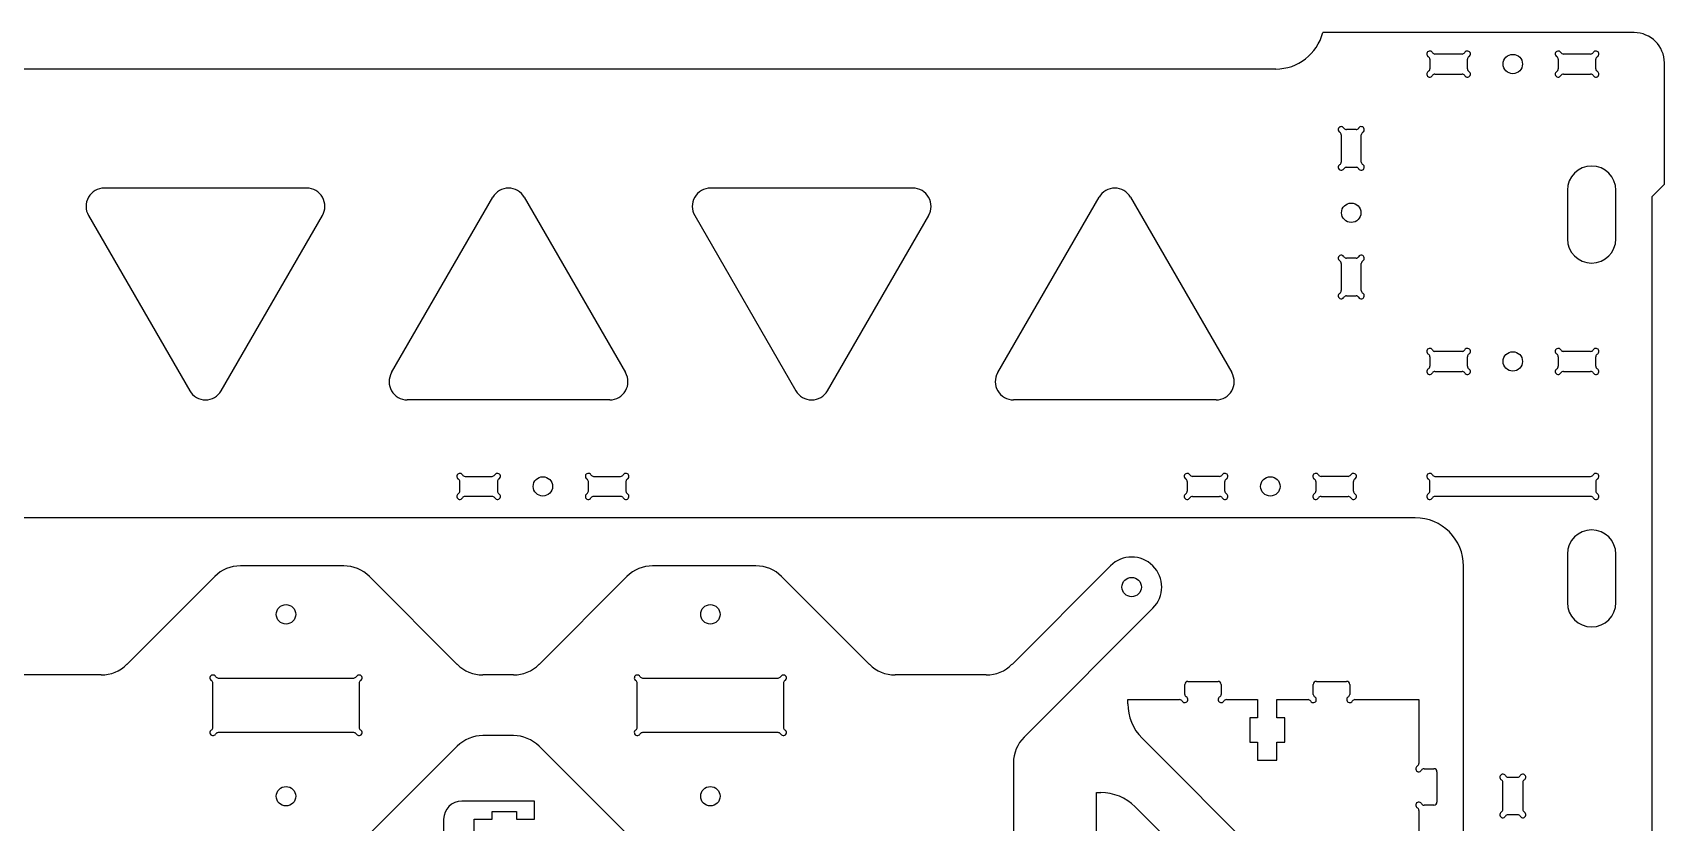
# Model space of a CAD drawing. Extents: x 223 to 1017, y 363 to 753.
# Drawn here: x 747.5 to 1016.7, y 622.7 to 752.9 of the extents above; entities that cross this region are included whole.
import ezdxf

# ---------------------------------------------------------------- set-up
doc = ezdxf.new("R2010")
doc.units = 0
doc.header["$MEASUREMENT"] = 0
doc.layers.add('WHITE', color=7, linetype='Continuous')

# ---------------------------------------------------------------- blocks, each defined once
blk = doc.blocks.new('A$C8085')
at = {"layer": 'WHITE', "linetype": 'Continuous'}
for p, q in [((15.008746, 39.200012), (3, 39.200012)), ((15.008746, 36.200012), (15.008746, 39.200012)), ((0, 36.200012), (0, 3)), ((5.008746, 33), (5.008746, 36.200012)), ((5.008746, 36.200012), (8.008746, 36.200012)), ((8.008746, 36.200012), (8.008746, 37.475006)), ((8.008746, 37.475006), (12.008774, 37.475006)), ((12.008774, 37.475006), (12.008774, 36.200012)), ((12.008774, 36.200012), (15.008746, 36.200012)), ((8.008746, 33), (5.008746, 33)), ((8.008746, 31.725006), (8.008746, 33)), ((15.008746, 33), (12.008774, 33)), ((12.008774, 33), (12.008774, 31.725006)), ((15.008746, 27.100006), (15.008746, 33)), ((12.008774, 31.725006), (8.008746, 31.725006)), ((9.909727, 27.100006), (15.008746, 27.100006)), ((15.008746, 12.100006), (9.909727, 12.100006)), ((15.008746, 6.200012), (15.008746, 12.100006)), ((5.008746, 3), (5.008746, 6.200012)), ((5.008746, 6.200012), (8.008746, 6.200012)), ((8.008746, 6.200012), (8.008746, 7.475006)), ((8.008746, 7.475006), (12.008774, 7.475006)), ((12.008774, 7.475006), (12.008774, 6.200012)), ((12.008774, 6.200012), (15.008746, 6.200012)), ((8.008746, 3), (5.008746, 3)), ((8.008746, 1.725006), (8.008746, 3)), ((15.008746, 3), (12.008774, 3)), ((12.008774, 3), (12.008774, 1.725006)), ((15.008746, 0), (15.008746, 3)), ((3, 0), (15.008746, 0)), ((12.008774, 1.725006), (8.008746, 1.725006))]:
    blk.add_line(p, q, dxfattribs=at)
for centre, radius, start, end in [((3, 36.200012), 3, 90, 180), ((9.909727, 19.600006), 7.5, 90, 270), ((3, 3), 3, 180, 270)]:
    blk.add_arc(centre, radius, start, end, dxfattribs=at)
blk = doc.blocks.new('A$C7774')
at = {"layer": 'WHITE', "linetype": 'Continuous'}
for p, q in [((9.4, 48.866026), (9.399997, 50.500052)), ((9.899997, 51.000052), (14.899994, 51.000052)), ((15.399994, 50.500052), (15.399994, 48.866024)), ((30.6, 48.866026), (30.599997, 50.500052)), ((31.099997, 51.000052), (36.099994, 51.000052)), ((36.599994, 50.500052), (36.599994, 48.866024)), ((0, 47.313709), (0, 48)), ((0, 48), (8.533976, 47.999997)), ((16.266022, 48), (21.399994, 48)), ((21.399994, 48), (21.399994, 45.000028)), ((24.600006, 45.000028), (24.600006, 48)), ((24.600006, 48), (29.733976, 47.999997)), ((37.466023, 48), (48, 48)), ((48, 48), (47.999997, 37.466021)), ((21.399994, 45.000028), (20.125, 45.000028)), ((20.125, 45.000028), (20.125, 41)), ((25.875, 45.000028), (24.600006, 45.000028)), ((25.875, 41), (25.875, 45.000028)), ((41.656855, 2.343144), (2.343146, 41.656855)), ((20.125, 41), (21.399994, 41)), ((21.399994, 41), (21.399994, 38)), ((24.600006, 38), (24.600006, 41)), ((24.600006, 41), (25.875, 41)), ((21.399994, 38), (24.600006, 38)), ((48.866026, 36.599998), (50.500052, 36.600001)), ((51.000052, 36.100001), (51.000052, 31.100003)), ((48, 29.733975), (48, 24.600005)), ((50.500052, 30.600003), (48.866024, 30.600003)), ((41, 24.600005), (38, 24.600005)), ((38, 24.600005), (38, 21.399994)), ((45.000028, 25.874999), (41, 25.874999)), ((41, 25.874999), (41, 24.600005)), ((45.000028, 24.600005), (45.000028, 25.874999)), ((48, 24.600005), (45.000028, 24.600005)), ((38, 21.399994), (41, 21.399994)), ((41, 21.399994), (41, 20.124999)), ((41, 20.124999), (45.000028, 20.124999)), ((45.000028, 20.124999), (45.000028, 21.399994)), ((45.000028, 21.399994), (48, 21.399994)), ((48, 21.399994), (47.999997, 16.266022)), ((48.866026, 15.399998), (50.500052, 15.400001)), ((51.000052, 14.900001), (51.000052, 9.900004)), ((48, 8.533976), (48, 0)), ((50.500052, 9.400004), (48.866024, 9.400004)), ((48, 0), (47.313709, 0))]:
    blk.add_line(p, q, dxfattribs=at)
for centre, radius, start, end in [((9.899997, 50.500052), 0.5, 90, 180), ((9.9, 48.866026), 0.5, 180, 240), ((14.899994, 50.500052), 0.5, 0, 90), ((14.899994, 48.866024), 0.5, 300.000198, 0), ((31.099997, 50.500052), 0.5, 90, 180), ((31.1, 48.866026), 0.5, 180, 240), ((36.099994, 50.500052), 0.5, 0, 90), ((36.099994, 48.866024), 0.5, 300.000198, 0), ((8, 47.313709), 8, 180, 224.999997), ((8.533976, 47.499997), 0.5, 30.000198, 90), ((9.4, 48), 0.5, 210.000198, 60), ((15.399997, 48), 0.5, 120.000198, 330), ((16.266022, 47.5), 0.5, 90, 150), ((29.733976, 47.499997), 0.5, 30.000198, 90), ((30.6, 48), 0.5, 210.000198, 60), ((36.599997, 48), 0.5, 120.000198, 330), ((37.466023, 47.5), 0.5, 90, 150), ((48, 36.599998), 0.5, 120.000198, 330), ((47.499997, 37.466021), 0.5, 300.000198, 0), ((48.866026, 36.099998), 0.5, 90, 150), ((50.500052, 36.100001), 0.5, 0, 90), ((48, 30.6), 0.5, 30.000198, 240), ((47.5, 29.733975), 0.5, 0, 60), ((48.866024, 31.100003), 0.5, 210.000198, 270), ((50.500052, 31.100003), 0.5, 270, 0), ((47.499997, 16.266022), 0.5, 300.000198, 0), ((48, 15.399998), 0.5, 120.000198, 330), ((48.866026, 14.899998), 0.5, 90, 150), ((50.500052, 14.900001), 0.5, 0, 90), ((48, 9.400001), 0.5, 30.000198, 240), ((47.5, 8.533976), 0.5, 0, 60), ((48.866024, 9.900004), 0.5, 210.000198, 270), ((50.500052, 9.900004), 0.5, 270, 0), ((47.313708, 8), 8, 225.000013, 270.000002)]:
    blk.add_arc(centre, radius, start, end, dxfattribs=at)
blk = doc.blocks.new('A$C7764')
at = {"layer": 'WHITE', "linetype": 'Continuous'}
for p, q in [((3.000052, 42.466076), (3.000052, 51.000052)), ((3.000052, 51.000052), (3.686344, 51.000052)), ((9.343197, 48.656908), (48.656907, 9.343197)), ((0, 36.100051), (0, 41.100048)), ((0.5, 41.600048), (2.134029, 41.600048)), ((2.134027, 35.600054), (0.5, 35.600051)), ((3.000052, 29.600058), (3.000055, 34.73403)), ((10.000052, 30.875053), (6.000024, 30.875053)), ((6.000024, 30.875053), (6.000024, 29.600058)), ((10.000052, 29.600058), (10.000052, 30.875053)), ((6.000024, 29.600058), (3.000052, 29.600058)), ((13.000052, 29.600058), (10.000052, 29.600058)), ((13.000052, 26.400047), (13.000052, 29.600058)), ((3.000052, 21.266077), (3.000052, 26.400047)), ((3.000052, 26.400047), (6.000024, 26.400047)), ((6.000024, 26.400047), (6.000024, 25.125053)), ((6.000024, 25.125053), (10.000052, 25.125053)), ((10.000052, 25.125053), (10.000052, 26.400047)), ((10.000052, 26.400047), (13.000052, 26.400047)), ((0, 14.900051), (0, 19.900049)), ((0.5, 20.400049), (2.134029, 20.400049)), ((2.134027, 14.400054), (0.5, 14.400051)), ((3.000052, 3.000052), (3.000055, 13.534031)), ((29.600058, 13.000052), (26.400047, 13.000052)), ((26.400047, 13.000052), (26.400047, 10.000052)), ((29.600058, 10.000052), (29.600058, 13.000052)), ((26.400047, 10.000052), (25.125053, 10.000052)), ((25.125053, 10.000052), (25.125053, 6.000024)), ((30.875053, 10.000052), (29.600058, 10.000052)), ((30.875053, 6.000024), (30.875053, 10.000052)), ((25.125053, 6.000024), (26.400047, 6.000024)), ((26.400047, 6.000024), (26.400047, 3.000052)), ((29.600058, 3.000052), (29.600058, 6.000024)), ((29.600058, 6.000024), (30.875053, 6.000024)), ((13.53403, 3.000052), (3.000052, 3.000052)), ((26.400047, 3.000052), (21.266076, 3.000055)), ((34.73403, 3.000052), (29.600058, 3.000052)), ((51.000053, 3.000052), (42.466077, 3.000055)), ((51.000053, 3.686344), (51.000053, 3.000052)), ((14.400058, 0.5), (14.400058, 2.134028)), ((19.900056, 0), (14.900058, 0)), ((20.400053, 2.134027), (20.400056, 0.5)), ((35.600059, 0.5), (35.600059, 2.134028)), ((41.100056, 0), (36.100059, 0)), ((41.600053, 2.134027), (41.600056, 0.5))]:
    blk.add_line(p, q, dxfattribs=at)
for centre, radius, start, end in [((3.686344, 43.000052), 8, 45.000013, 90.000002), ((0.5, 41.100048), 0.5, 90, 180), ((2.134029, 41.100048), 0.5, 30.000198, 90), ((3.000052, 41.600051), 0.5, 210.000198, 60), ((3.500052, 42.466076), 0.5, 180, 240), ((0.5, 36.100051), 0.5, 180, 270), ((2.134027, 36.100054), 0.5, 270, 330), ((3.000052, 35.600054), 0.5, 300.000198, 150), ((3.500055, 34.73403), 0.5, 120.000198, 180), ((0.5, 19.900049), 0.5, 90, 180), ((2.134029, 19.900049), 0.5, 30.000198, 90), ((3.000052, 20.400052), 0.5, 210.000198, 60), ((3.500052, 21.266077), 0.5, 180, 240), ((0.5, 14.900051), 0.5, 180, 270), ((2.134027, 14.900054), 0.5, 270, 330), ((3.000052, 14.400054), 0.5, 300.000198, 150), ((3.500055, 13.534031), 0.5, 120.000198, 180), ((43.000053, 3.686343), 8, 0, 44.999997), ((13.53403, 3.500052), 0.5, 270, 330), ((14.400055, 3.000052), 0.5, 300.000198, 150), ((20.400053, 3.000052), 0.5, 30.000198, 240), ((21.266076, 3.500055), 0.5, 210.000198, 270), ((34.73403, 3.500052), 0.5, 270, 330), ((35.600056, 3.000052), 0.5, 300.000198, 150), ((41.600053, 3.000052), 0.5, 30.000198, 240), ((42.466077, 3.500055), 0.5, 210.000198, 270), ((14.900058, 2.134028), 0.5, 120.000198, 180), ((14.900058, 0.5), 0.5, 180, 270), ((19.900056, 0.5), 0.5, 270, 0), ((19.900053, 2.134027), 0.5, 0, 60), ((36.100059, 2.134028), 0.5, 120.000198, 180), ((36.100059, 0.5), 0.5, 180, 270), ((41.100056, 0.5), 0.5, 270, 0), ((41.100053, 2.134027), 0.5, 0, 60)]:
    blk.add_arc(centre, radius, start, end, dxfattribs=at)

msp = doc.modelspace()

# ---------------------------------------------------------------- linework, layer by layer
at = {"layer": 'WHITE', "linetype": 'Continuous'}
for p, q in [((1011.66, 752.93), (960.31, 752.93)), ((977.96, 748.53), (977.96, 746.96)), ((983.29, 749.4), (978.82, 749.4)), ((984.16, 746.96), (984.16, 748.53)), ((999.16, 748.53), (999.16, 746.96)), ((1004.49, 749.4), (1000.02, 749.4)), ((1005.36, 746.96), (1005.36, 748.53)), ((952.56, 746.93), (669.4, 746.93)), ((978.82, 746.1), (983.29, 746.1)), ((1000.02, 746.1), (1004.49, 746.1)), ((1016.66, 727.93), (1016.66, 747.93)), ((963.36, 736.06), (963.36, 731.59)), ((965.8, 736.93), (964.23, 736.93)), ((966.66, 731.59), (966.66, 736.06)), ((964.23, 730.73), (965.8, 730.73)), ((792.7, 727.28), (759.3, 727.28)), ((892.7, 727.28), (859.3, 727.28)), ((1000.66, 726.93), (1000.66, 718.93)), ((1008.66, 718.93), (1008.66, 726.93)), ((1014.66, 725.93), (1016.66, 727.93)), ((806.7, 696.86), (823.4, 725.78)), ((828.59, 725.78), (845.29, 696.86)), ((906.7, 696.86), (923.4, 725.78)), ((928.59, 725.78), (945.29, 696.86)), ((1014.66, 389.93), (1014.66, 725.93)), ((756.7, 722.78), (773.4, 693.86)), ((778.59, 693.86), (795.3, 722.78)), ((856.7, 722.78), (873.4, 693.86)), ((878.59, 693.86), (895.3, 722.78)), ((963.36, 714.86), (963.36, 710.39)), ((965.8, 715.73), (964.23, 715.73)), ((966.66, 710.39), (966.66, 714.86)), ((964.23, 709.53), (965.8, 709.53)), ((983.29, 700.36), (978.82, 700.36)), ((1004.49, 700.36), (1000.02, 700.36)), ((977.96, 699.49), (977.96, 697.92)), ((984.16, 697.92), (984.16, 699.49)), ((999.16, 699.49), (999.16, 697.92)), ((1005.36, 697.92), (1005.36, 699.49)), ((978.82, 697.06), (983.29, 697.06)), ((1000.02, 697.06), (1004.49, 697.06)), ((842.7, 692.36), (809.29, 692.36)), ((942.7, 692.36), (909.29, 692.36)), ((817.96, 677.32), (817.96, 678.89)), ((818.82, 679.75), (823.29, 679.75)), ((824.16, 678.89), (824.16, 677.32)), ((839.16, 677.32), (839.16, 678.89)), ((840.02, 679.75), (844.49, 679.75)), ((845.36, 678.89), (845.36, 677.32)), ((937.96, 678.89), (937.96, 677.32)), ((943.29, 679.75), (938.82, 679.75)), ((944.16, 677.32), (944.16, 678.89)), ((959.16, 678.89), (959.16, 677.32)), ((964.49, 679.75), (960.02, 679.75)), ((965.36, 677.32), (965.36, 678.89)), ((977.96, 677.32), (977.96, 678.89)), ((978.82, 679.75), (1004.49, 679.75)), ((1005.36, 678.89), (1005.36, 677.32)), ((823.29, 676.45), (818.82, 676.45)), ((844.49, 676.45), (840.02, 676.45)), ((938.82, 676.45), (943.29, 676.45)), ((960.02, 676.45), (964.49, 676.45)), ((1004.49, 676.45), (978.82, 676.45)), ((975.55, 672.93), (704.66, 672.93)), ((798.8, 665), (781.77, 665)), ((866.8, 665), (849.77, 665)), ((909.05, 648.75), (925.29, 665)), ((983.53, 574.26), (983.53, 664.93)), ((1000.66, 666.93), (1000.66, 658.93)), ((1008.66, 658.93), (1008.66, 666.93)), ((777.53, 663.24), (763.05, 648.75)), ((817.53, 648.75), (803.05, 663.24)), ((845.53, 663.24), (831.05, 648.75)), ((885.53, 648.75), (871.05, 663.24)), ((932.29, 658), (911.05, 636.75)), ((758.8, 647), (743.77, 647)), ((778.1, 646.5), (800.47, 646.5)), ((826.8, 647), (821.77, 647)), ((848.1, 646.5), (870.47, 646.5)), ((904.8, 647), (889.77, 647)), ((777.24, 638.36), (777.24, 645.63)), ((801.34, 645.63), (801.34, 638.36)), ((847.24, 638.36), (847.24, 645.63)), ((871.34, 645.63), (871.34, 638.36)), ((800.47, 637.5), (778.1, 637.5)), ((817.53, 635.24), (801.05, 618.75)), ((826.8, 637), (821.77, 637)), ((847.53, 618.75), (831.05, 635.24)), ((870.47, 637.5), (848.1, 637.5)), ((909.29, 632.51), (909.29, 571.95)), ((990.87, 630.15), (992.44, 630.15)), ((990.01, 624.82), (990.01, 629.29)), ((993.31, 629.29), (993.31, 624.82)), ((992.44, 623.95), (990.87, 623.95))]:
    msp.add_line(p, q, dxfattribs=at)
for centre in [(991.66, 747.75), (965.01, 723.23), (991.66, 698.71), (831.66, 678.1), (951.66, 678.1), (928.79, 661.5), (789.29, 657), (859.29, 657), (789.29, 627), (859.29, 627)]:
    msp.add_circle(centre, 1.6, dxfattribs=at)
for centre, radius, start, end in [((952.56, 754.93), 8, 270, 345.5224), ((1011.66, 747.93), 5, 360, 90), ((977.96, 749.4), 0.5, 30, 239.9998), ((977.46, 748.53), 0.5, 0, 59.9998), ((978.82, 749.9), 0.5, 210, 270), ((983.29, 749.9), 0.5, 270, 329.9998), ((984.16, 749.4), 0.5, 300, 149.9998), ((984.66, 748.53), 0.5, 120, 180), ((999.16, 749.4), 0.5, 30, 239.9998), ((998.66, 748.53), 0.5, 0, 59.9998), ((1000.02, 749.9), 0.5, 210, 270), ((1004.49, 749.9), 0.5, 270, 329.9998), ((1005.36, 749.4), 0.5, 300, 149.9998), ((1005.86, 748.53), 0.5, 120, 180), ((977.96, 746.1), 0.5, 120, 329.9998), ((977.46, 746.96), 0.5, 300, 0), ((978.82, 745.6), 0.5, 90, 149.9998), ((983.29, 745.6), 0.5, 30, 90), ((984.16, 746.1), 0.5, 210, 59.9998), ((984.66, 746.96), 0.5, 180, 239.9998), ((999.16, 746.1), 0.5, 120, 329.9998), ((998.66, 746.96), 0.5, 300, 0), ((1000.02, 745.6), 0.5, 90, 149.9998), ((1004.49, 745.6), 0.5, 30, 90), ((1005.36, 746.1), 0.5, 210, 59.9998), ((1005.86, 746.96), 0.5, 180, 239.9998), ((963.36, 736.93), 0.5, 30, 239.9998), ((962.86, 736.06), 0.5, 0, 59.9998), ((964.23, 737.43), 0.5, 210, 270), ((965.8, 737.43), 0.5, 270, 329.9998), ((966.66, 736.93), 0.5, 300, 149.9998), ((967.16, 736.06), 0.5, 120, 180), ((963.36, 730.73), 0.5, 120, 329.9998), ((962.86, 731.59), 0.5, 300, 0), ((964.23, 730.23), 0.5, 90, 149.9998), ((965.8, 730.23), 0.5, 30, 90), ((966.66, 730.73), 0.5, 210, 59.9998), ((967.16, 731.59), 0.5, 180, 239.9998), ((1004.66, 726.93), 4, 360, 180), ((759.3, 724.28), 3, 90, 210), ((792.7, 724.28), 3, 330, 90), ((826, 724.28), 3, 30, 150), ((859.3, 724.28), 3, 90, 210), ((892.7, 724.28), 3, 330, 90), ((926, 724.28), 3, 30, 150), ((1004.66, 718.93), 4, 180, 360), ((963.36, 715.73), 0.5, 30, 239.9998), ((966.66, 715.73), 0.5, 300, 149.9998), ((962.86, 714.86), 0.5, 0, 59.9998), ((964.23, 716.23), 0.5, 210, 270), ((965.8, 716.23), 0.5, 270, 329.9998), ((967.16, 714.86), 0.5, 120, 180), ((963.36, 709.53), 0.5, 120, 329.9998), ((962.86, 710.39), 0.5, 300, 0), ((964.23, 709.03), 0.5, 90, 149.9998), ((965.8, 709.03), 0.5, 30, 90), ((966.66, 709.53), 0.5, 210, 59.9998), ((967.16, 710.39), 0.5, 180, 239.9998), ((977.96, 700.36), 0.5, 30, 239.9998), ((977.46, 699.49), 0.5, 0, 59.9998), ((978.82, 700.86), 0.5, 210, 270), ((983.29, 700.86), 0.5, 270, 329.9998), ((984.16, 700.36), 0.5, 300, 149.9998), ((984.66, 699.49), 0.5, 120, 180), ((999.16, 700.36), 0.5, 30, 239.9998), ((998.66, 699.49), 0.5, 0, 59.9998), ((1000.02, 700.86), 0.5, 210, 270), ((1004.49, 700.86), 0.5, 270, 329.9998), ((1005.36, 700.36), 0.5, 300, 149.9998), ((1005.86, 699.49), 0.5, 120, 180), ((977.96, 697.06), 0.5, 120, 329.9998), ((977.46, 697.92), 0.5, 300, 0), ((984.16, 697.06), 0.5, 210, 59.9998), ((984.66, 697.92), 0.5, 180, 239.9998), ((999.16, 697.06), 0.5, 120, 329.9998), ((998.66, 697.92), 0.5, 300, 0), ((1005.36, 697.06), 0.5, 210, 59.9998), ((1005.86, 697.92), 0.5, 180, 239.9998), ((809.29, 695.36), 3, 150, 270), ((842.7, 695.36), 3, 270, 30), ((909.29, 695.36), 3, 150, 270), ((942.7, 695.36), 3, 270, 30), ((978.82, 696.56), 0.5, 90, 149.9998), ((983.29, 696.56), 0.5, 30, 90), ((1000.02, 696.56), 0.5, 90, 149.9998), ((1004.49, 696.56), 0.5, 30, 90), ((776, 695.36), 3, 210, 330), ((876, 695.36), 3, 210, 330), ((817.96, 679.75), 0.5, 30.0002, 240), ((817.46, 678.89), 0.5, 0, 60), ((818.82, 680.25), 0.5, 210.0002, 270), ((823.29, 680.25), 0.5, 270, 330), ((824.16, 679.75), 0.5, 300.0002, 150), ((824.66, 678.89), 0.5, 120.0002, 180), ((839.16, 679.75), 0.5, 30.0002, 240), ((838.66, 678.89), 0.5, 0, 60), ((840.02, 680.25), 0.5, 210.0002, 270), ((844.49, 680.25), 0.5, 270, 330), ((845.36, 679.75), 0.5, 300.0002, 150), ((845.86, 678.89), 0.5, 120.0002, 180), ((937.96, 679.75), 0.5, 30, 239.9998), ((937.46, 678.89), 0.5, 0, 59.9998), ((938.82, 680.25), 0.5, 210, 270), ((943.29, 680.25), 0.5, 270, 329.9998), ((944.16, 679.75), 0.5, 300, 149.9998), ((944.66, 678.89), 0.5, 120, 180), ((959.16, 679.75), 0.5, 30, 239.9998), ((958.66, 678.89), 0.5, 0, 59.9998), ((960.02, 680.25), 0.5, 210, 270), ((964.49, 680.25), 0.5, 270, 329.9998), ((965.36, 679.75), 0.5, 300, 149.9998), ((965.86, 678.89), 0.5, 120, 180), ((977.96, 679.75), 0.5, 30.0002, 240), ((977.46, 678.89), 0.5, 0, 60), ((978.82, 680.25), 0.5, 210.0002, 270), ((1004.49, 680.25), 0.5, 270, 330), ((1005.36, 679.75), 0.5, 300.0002, 150), ((1005.86, 678.89), 0.5, 120.0002, 180), ((817.96, 676.45), 0.5, 120.0002, 330), ((817.46, 677.32), 0.5, 300.0002, 0), ((818.82, 675.95), 0.5, 90, 150), ((823.29, 675.95), 0.5, 30.0002, 90), ((824.16, 676.45), 0.5, 210.0002, 60), ((824.66, 677.32), 0.5, 180, 240), ((839.16, 676.45), 0.5, 120.0002, 330), ((838.66, 677.32), 0.5, 300.0002, 0), ((840.02, 675.95), 0.5, 90, 150), ((844.49, 675.95), 0.5, 30.0002, 90), ((845.36, 676.45), 0.5, 210.0002, 60), ((845.86, 677.32), 0.5, 180, 240), ((937.96, 676.45), 0.5, 120, 329.9998), ((937.46, 677.32), 0.5, 300, 0), ((938.82, 675.95), 0.5, 90, 149.9998), ((943.29, 675.95), 0.5, 30, 90), ((944.16, 676.45), 0.5, 210, 59.9998), ((944.66, 677.32), 0.5, 180, 239.9998), ((959.16, 676.45), 0.5, 120, 329.9998), ((958.66, 677.32), 0.5, 300, 0), ((960.02, 675.95), 0.5, 90, 149.9998), ((964.49, 675.95), 0.5, 30, 90), ((965.36, 676.45), 0.5, 210, 59.9998), ((965.86, 677.32), 0.5, 180, 239.9998), ((977.96, 676.45), 0.5, 120.0002, 330), ((977.46, 677.32), 0.5, 300.0002, 0), ((978.82, 675.95), 0.5, 90, 150), ((1004.49, 675.95), 0.5, 30.0002, 90), ((1005.36, 676.45), 0.5, 210.0002, 60), ((1005.86, 677.32), 0.5, 180, 240), ((975.53, 664.93), 8, 359.9998, 89.8625), ((1004.66, 666.93), 4, 360, 180), ((781.77, 659), 6, 90, 134.9999), ((798.8, 659), 6, 45, 89.9999), ((849.77, 659), 6, 90, 134.9999), ((866.8, 659), 6, 45, 89.9999), ((928.79, 661.5), 4.95, 315.0001, 134.9999), ((1004.66, 658.93), 4, 180, 360), ((758.8, 653), 6, 269.9999, 314.9999), ((821.77, 653), 6, 225, 270), ((826.8, 653), 6, 270, 314.9999), ((889.77, 653), 6, 225, 270), ((904.8, 653), 6, 270, 315), ((777.24, 646.5), 0.5, 30.0002, 240), ((776.74, 645.63), 0.5, 360, 60), ((778.1, 647), 0.5, 210.0002, 270), ((800.47, 647), 0.5, 270, 329.9998), ((801.34, 646.5), 0.5, 300, 149.9998), ((801.84, 645.63), 0.5, 120, 180), ((847.24, 646.5), 0.5, 30.0002, 240), ((846.74, 645.63), 0.5, 360, 60), ((848.1, 647), 0.5, 210.0002, 270), ((870.47, 647), 0.5, 270, 329.9998), ((871.34, 646.5), 0.5, 300, 149.9998), ((871.84, 645.63), 0.5, 120, 180), ((777.24, 637.5), 0.5, 120.0002, 330), ((776.74, 638.36), 0.5, 300.0002, 360), ((801.34, 637.5), 0.5, 210, 59.9998), ((801.84, 638.36), 0.5, 180, 239.9998), ((847.24, 637.5), 0.5, 120.0002, 330), ((846.74, 638.36), 0.5, 300.0002, 360), ((871.34, 637.5), 0.5, 210, 59.9998), ((871.84, 638.36), 0.5, 180, 239.9998), ((778.1, 637), 0.5, 90, 150), ((800.47, 637), 0.5, 30, 90), ((821.77, 631), 6, 90, 135), ((826.8, 631), 6, 44.9999, 90), ((848.1, 637), 0.5, 90, 150), ((870.47, 637), 0.5, 30, 90), ((915.29, 632.51), 6, 135, 180), ((990.01, 630.15), 0.5, 30.0002, 240), ((990.87, 630.65), 0.5, 210.0002, 270), ((992.44, 630.65), 0.5, 270, 330), ((993.31, 630.15), 0.5, 300.0002, 150), ((989.51, 629.29), 0.5, 0, 60), ((993.81, 629.29), 0.5, 120.0002, 180), ((989.51, 624.82), 0.5, 300.0002, 0), ((993.81, 624.82), 0.5, 180, 240), ((990.01, 623.95), 0.5, 120.0002, 330), ((990.87, 623.45), 0.5, 90, 150), ((992.44, 623.45), 0.5, 30.0002, 90), ((993.31, 623.95), 0.5, 210.0002, 60)]:
    msp.add_arc(centre, radius, start, end, dxfattribs=at)

# ---------------------------------------------------------------- block references
at = {"linetype": 'ByBlock'}
for name, p in [('A$C7774', (928.15, 594.94)), ('A$C7764', (920.01, 576.6)), ('A$C8085', (815.29, 587))]:
    msp.add_blockref(name, p, dxfattribs=at)

doc.saveas('drawing.dxf')
